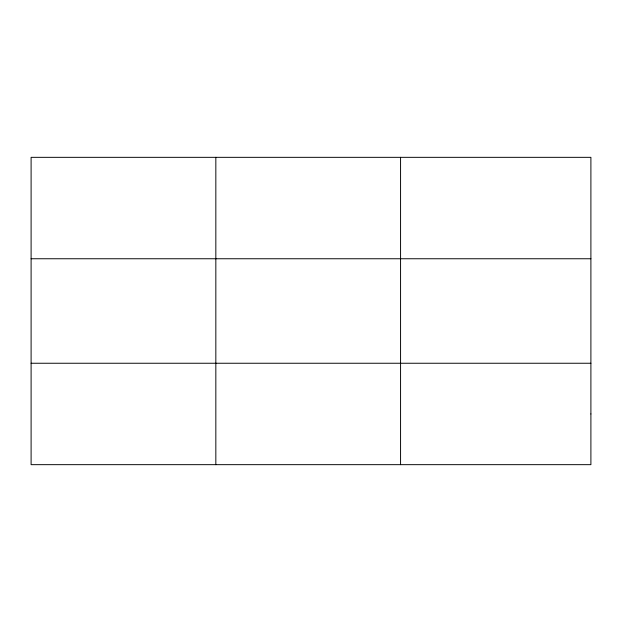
<?xml version="1.0" encoding="UTF-8"?>
<svg xmlns="http://www.w3.org/2000/svg" width="622" height="622" viewBox="0 0 622 622"><rect width="100%" height="100%" fill="white"/><g stroke="black" fill="none" stroke-linecap="round" stroke-linejoin="round"><path stroke-width="0.93" d="M215.834 157.335L215.834 464.665M400.568 157.335L400.568 464.665M31.1 258.752L590.9 258.752M31.1 363.248L590.9 363.248M590.9 413.957L590.9 464.665L31.1 464.665L31.1 157.335L590.9 157.335L590.9 413.957"/></g></svg>
